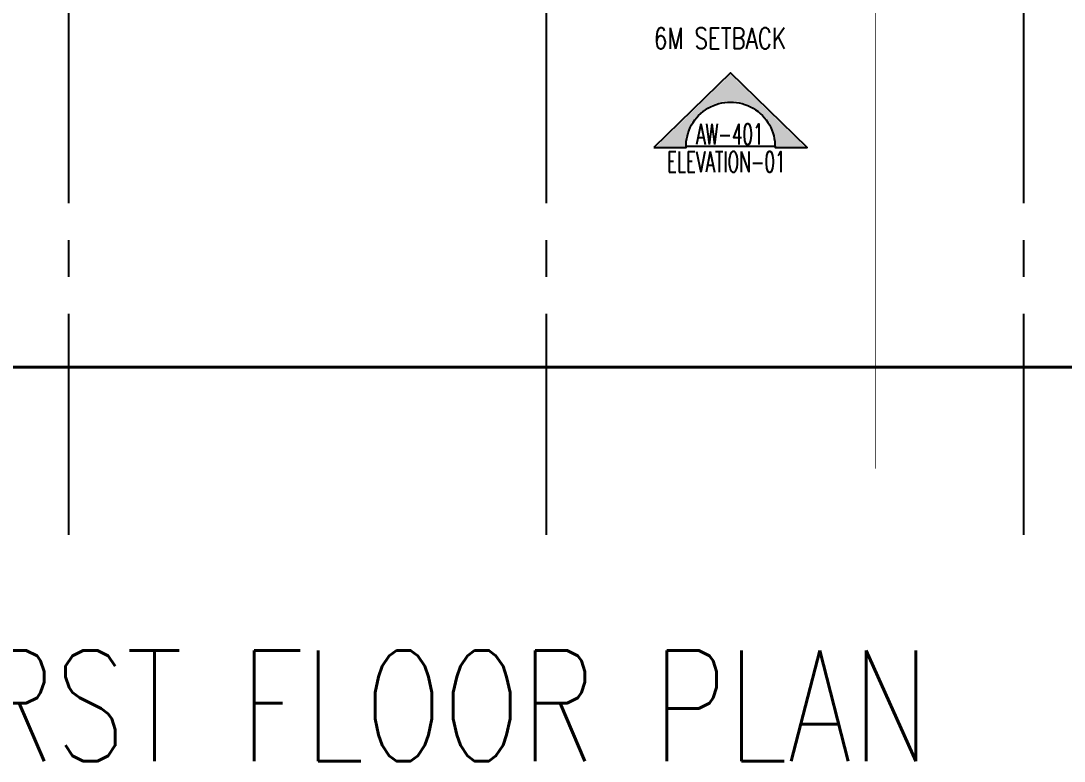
# Model space of a CAD drawing. Header units: millimetres. Extents: x -2076597 to 16308595, y -4402071 to 17875273.
# Drawn here: x -2051059 to -2033367, y -4252153 to -4239598 of the extents above; entities that cross this region are included whole.
import ezdxf
from ezdxf.lldxf.tags import DXFTag

# ---------------------------------------------------------------- set-up
doc = ezdxf.new("R2010")
doc.units = ezdxf.units.MM
doc.linetypes.add('CENTER', pattern=[50.8, 31.75, -6.35, 6.35, -6.35])
doc.linetypes.add('CENTER2', pattern=[1.125, 0.75, -0.125, 0.125, -0.125])
for name, color, linetype, lineweight in [('A- REF LINES', 5, 'Continuous', 9), ('A-DETL-GENF', 92, 'Continuous', 9), ('A-ELEV FINEWALL', 6, 'Continuous', 9)]:
    doc.layers.add(name, color=color, linetype=linetype, lineweight=lineweight)
for name, color, linetype in [('A-GRID', 8, 'CENTER'), ('a-ref', 5, 'Continuous'), ('A-SITE BOUNDARY', 7, 'CENTER'), ('A-TXTROOM', 3, 'Continuous'), ('La-hatch', 8, 'Continuous'), ('S-GRID', 252, 'CENTER2')]:
    doc.layers.add(name, color=color, linetype=linetype)
doc.styles.add('ROMANS', font='romans.shx', dxfattribs={"width": 0.75})
tags = doc.linetypes.add('Sheet-A1-BLOCK-12$0$DASHDOT2', pattern=[0.5, 0.25, -0.125, 0, -0.125]).pattern_tags.tags
tags[10:11] = [DXFTag(74, 4), DXFTag(75, 0), DXFTag(340, '0'), DXFTag(46, 1.0), DXFTag(50, 0.0), DXFTag(44, 0.0), DXFTag(45, 0.0)]
tags[8:9] = [DXFTag(74, 4), DXFTag(75, 0), DXFTag(340, '0'), DXFTag(46, 1.0), DXFTag(50, 0.0), DXFTag(44, 0.0), DXFTag(45, 0.0)]
tags[6:7] = [DXFTag(74, 4), DXFTag(75, 0), DXFTag(340, '0'), DXFTag(46, 1.0), DXFTag(50, 0.0), DXFTag(44, 0.0), DXFTag(45, 0.0)]
tags[4:5] = [DXFTag(74, 4), DXFTag(75, 0), DXFTag(340, '0'), DXFTag(46, 1.0), DXFTag(50, 0.0), DXFTag(44, 0.0), DXFTag(45, 0.0)]

# ---------------------------------------------------------------- blocks, each defined once
blk = doc.blocks.new('Family - ___-240295-0_ ground floor')
at = {"layer": 'A-SITE BOUNDARY', "ltscale": 100, "const_width": 50}
blk.add_lwpolyline([(83289, 239099), (44096, 242471), (19986, 187452), (76141, 187452)], close=True, dxfattribs=at)
at = {"layer": 'A-TXTROOM', "insert": (56681, 193209, 0), "char_height": 356, "attachment_point": 3, "style": 'ROMANS'}
blk.add_mtext('6M SETBACK', dxfattribs=at)
blk = doc.blocks.new('COLUMN 1')
at = {"layer": 'S-GRID', "ltscale": 5000}
for p, q in [((686086.2, -1035578.8), (686086.2, -974750.2)), ((694186.2, -1035578.8), (694186.2, -974750.2)), ((702286.2, -1035578.8), (702286.2, -974750.2))]:
    blk.add_line(p, q, dxfattribs=at)
blk = doc.blocks.new('SEC LINES')
at = {"layer": 'A-ELEV FINEWALL', "color": 7, "linetype": 'Sheet-A1-BLOCK-12$0$DASHDOT2', "ltscale": 4000, "const_width": 10}
blk.add_lwpolyline([(-3838666, -18329573), (-3838666, -18385694)], dxfattribs=at)

msp = doc.modelspace()

# ---------------------------------------------------------------- hatches: boundary and pattern name
at = {"layer": 'a-ref'}
msp.add_hatch(color=66, dxfattribs=at).paths.add_polyline_path([(-2039024.2, -4240507.5), (-2037770.7, -4241729.5), (-2038251.4, -4241729.5, 1), (-2039797, -4241729.5), (-2040277.7, -4241729.5)])

# ---------------------------------------------------------------- linework, layer by layer
at = {"layer": 'a-ref', "color": 3, "linetype": 'Continuous', "ltscale": 1000}
msp.add_lwpolyline([(-2040322.5, -4241747.7), (-2039778.6, -4241747.7, -1.0244516), (-2038269.9, -4241747.7), (-2037725.9, -4241747.7), (-2039024.2, -4240482.1)], format="xyb", close=True, dxfattribs=at)
at = {"layer": 'La-hatch', "ltscale": 0.1}
msp.add_line((-2038270.1, -4241729.4), (-2039778.8, -4241729.4), dxfattribs=at)

# ---------------------------------------------------------------- block references
at = {"layer": 'A- REF LINES'}
msp.add_blockref('SEC LINES', (1802100.7, 14138502.7), dxfattribs=at)
at = {"layer": 'A-DETL-GENF', "color": 8}
msp.add_blockref('Family - ___-240295-0_ ground floor', (-2094762.5, -4432922.9), dxfattribs=at)
at = {"layer": 'A-GRID', "color": 8}
msp.add_blockref('COLUMN 1', (-2736334, -3212736.4), dxfattribs=at)

# ---------------------------------------------------------------- texts
at = {"layer": 'A-TXTROOM', "style": 'ROMANS', "width": 0.6}
for s, height, p in [('AW-401', 347.32, (-2039608.5, -4241692.9)), ('ELEVATION-01', 347.319, (-2040101, -4242161.7))]:
    msp.add_text(s, height=height, rotation=359.99444, dxfattribs=at).set_placement(p)
at = {"layer": 'A-TXTROOM', "insert": (-2053319, -4250276.1, 0), "char_height": 1877.118, "width": 34164.275, "attachment_point": 1, "style": 'ROMANS'}
msp.add_mtext('FIRST FLOOR PLAN', dxfattribs=at)

doc.saveas('drawing.dxf')
